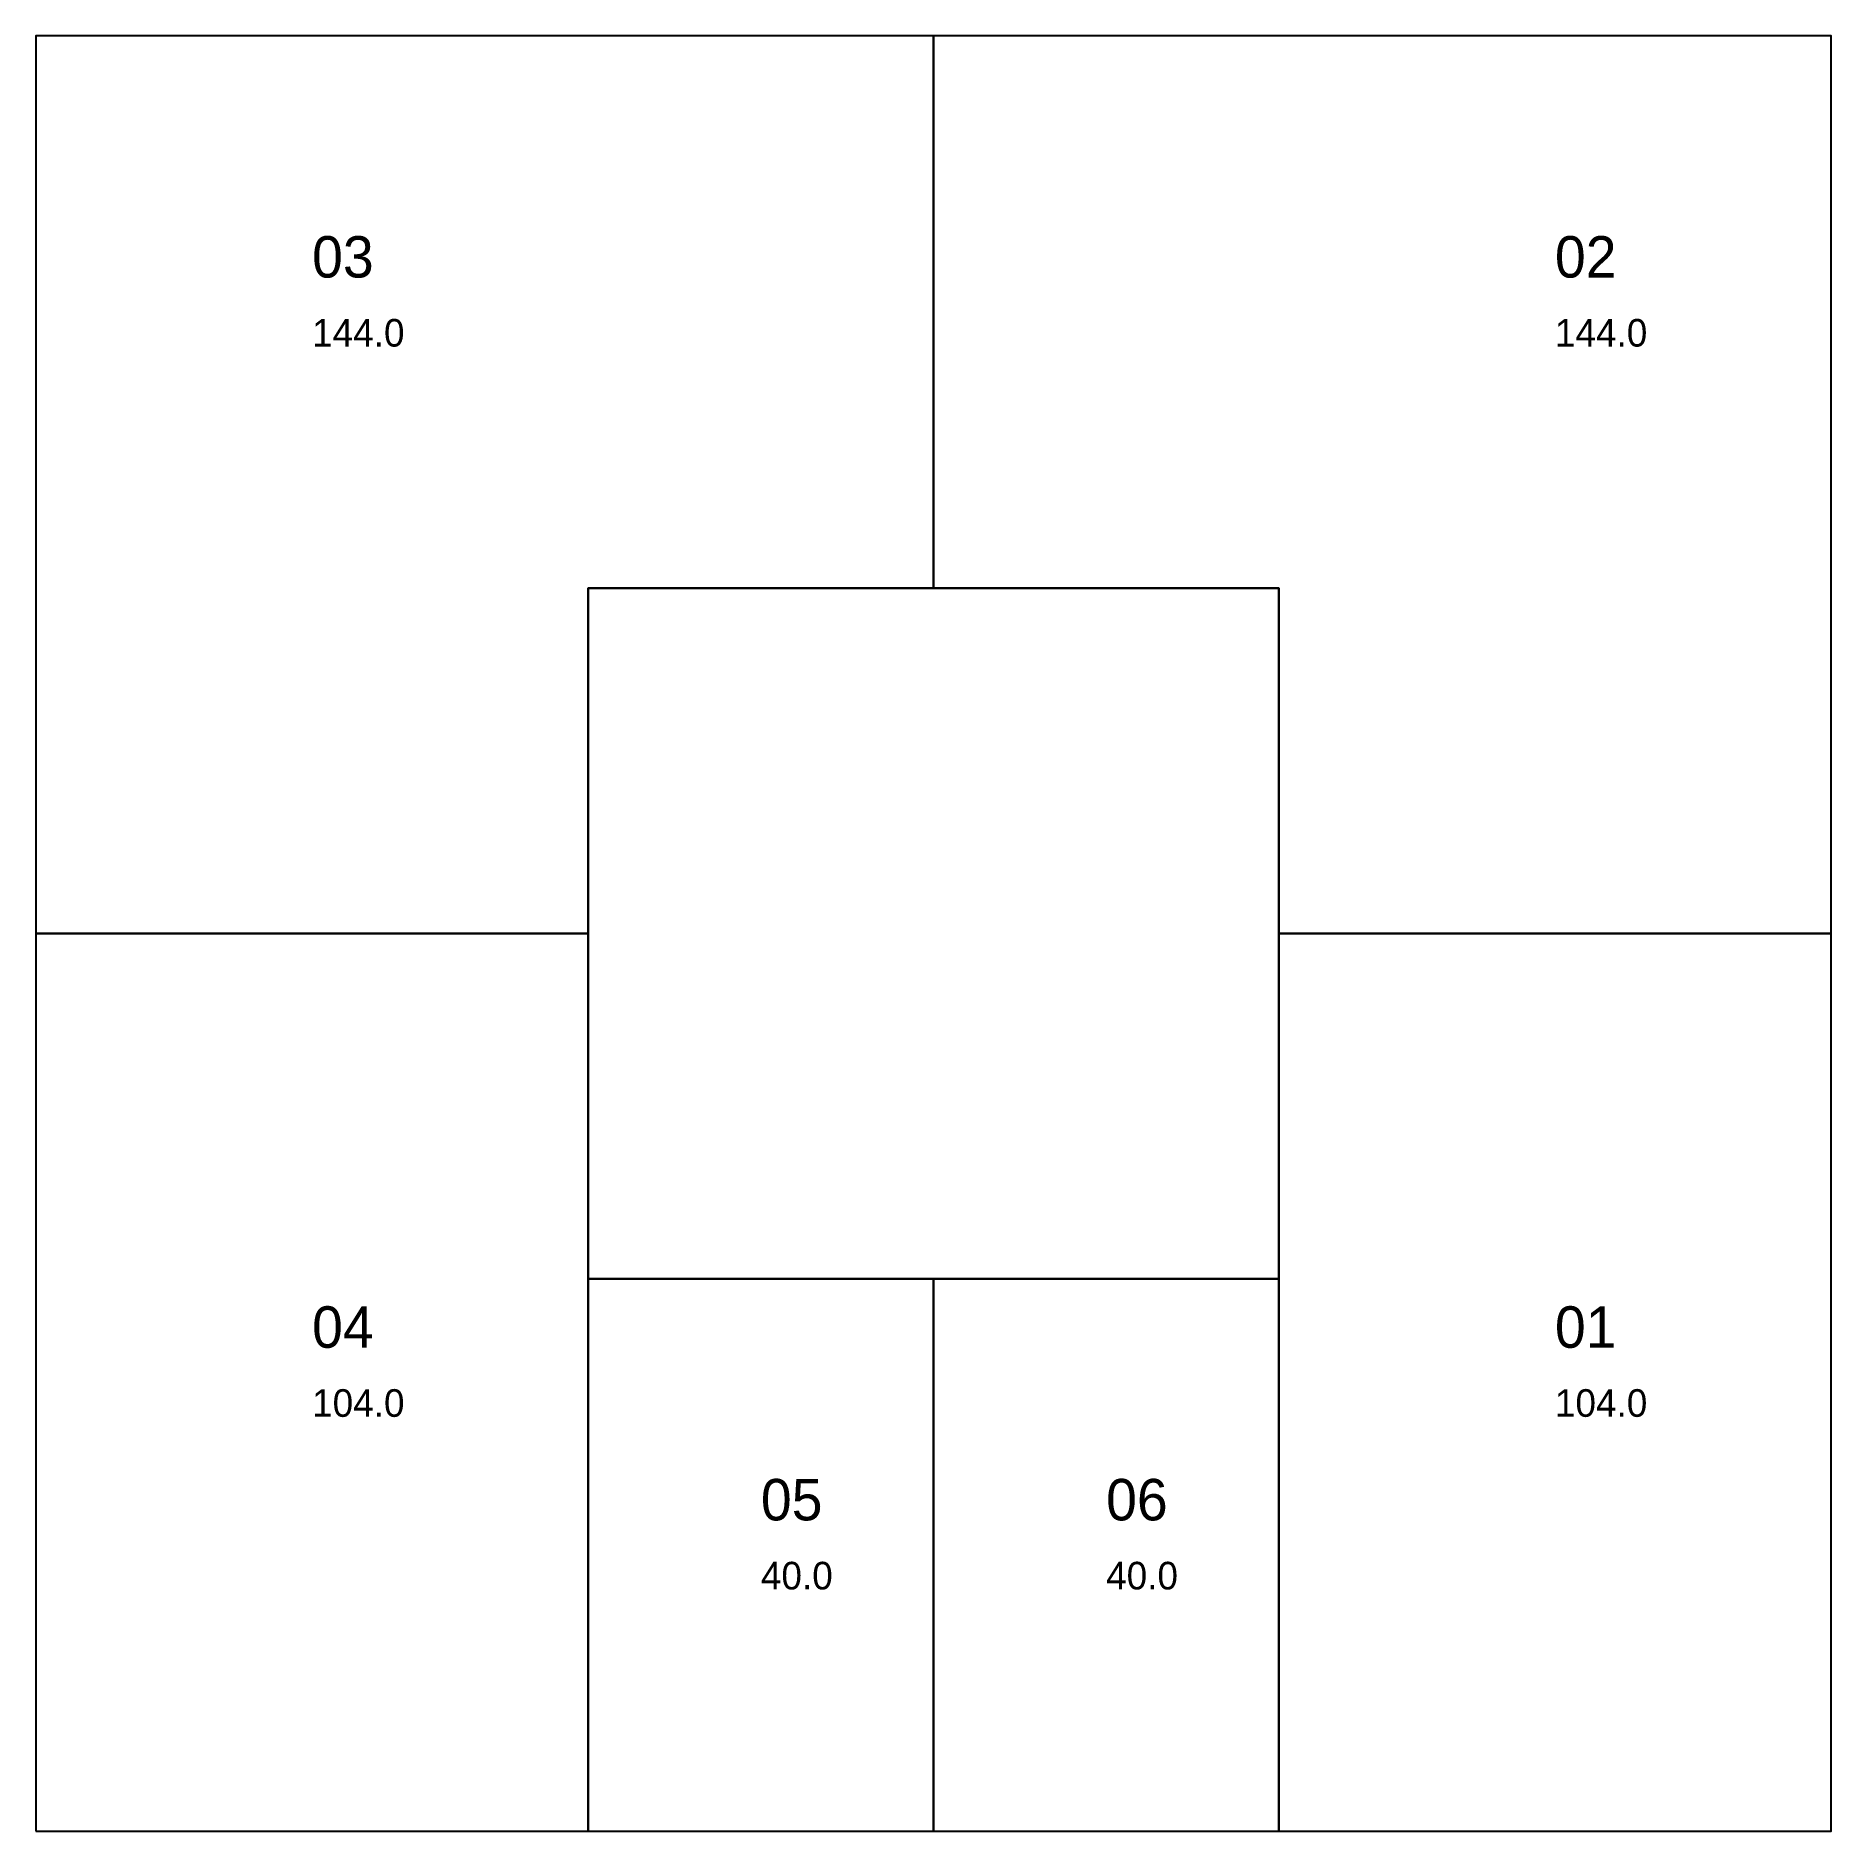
# Model space of a CAD drawing. Header units: metres. Extents: x 0 to 26, y 0 to 26.
import ezdxf

# ---------------------------------------------------------------- set-up
doc = ezdxf.new("R2010")
doc.units = ezdxf.units.M
for name, color, linetype in [('EP-CORE', 8, 'Continuous'), ('EP-UNIT', 5, 'Continuous'), ('EP-UNIT-AREA', 3, 'Continuous'), ('EP-UNIT-ID', 1, 'Continuous')]:
    doc.layers.add(name, color=color, linetype=linetype)

msp = doc.modelspace()

# ---------------------------------------------------------------- linework, layer by layer
at = {"layer": 'EP-CORE'}
msp.add_lwpolyline([(8, 8), (18, 8), (18, 18), (8, 18)], close=True, dxfattribs=at)
at = {"layer": 'EP-UNIT'}
for points in [[(0, 13), (8, 13), (8, 18), (13, 18), (13, 26), (0, 26)], [(18, 13), (26, 13), (26, 26), (13, 26), (13, 18), (18, 18)], [(0, 0), (8, 0), (8, 13), (0, 13)], [(18, 0), (26, 0), (26, 13), (18, 13)], [(8, 0), (13, 0), (13, 8), (8, 8)], [(13, 0), (18, 0), (18, 8), (13, 8)]]:
    msp.add_lwpolyline(points, close=True, dxfattribs=at)

# ---------------------------------------------------------------- texts
at = {"layer": 'EP-UNIT-AREA'}
for s, p in [('144.0', (4, 21.5)), ('144.0', (22, 21.5)), ('104.0', (4, 6)), ('104.0', (22, 6)), ('40.0', (10.5, 3.5)), ('40.0', (15.5, 3.5))]:
    msp.add_text(s, height=0.4, dxfattribs=at).set_placement(p)
at = {"layer": 'EP-UNIT-ID'}
for s, p in [('03', (4, 22.5)), ('02', (22, 22.5)), ('04', (4, 7)), ('01', (22, 7)), ('05', (10.5, 4.5)), ('06', (15.5, 4.5))]:
    msp.add_text(s, height=0.6, dxfattribs=at).set_placement(p)

doc.saveas('drawing.dxf')
